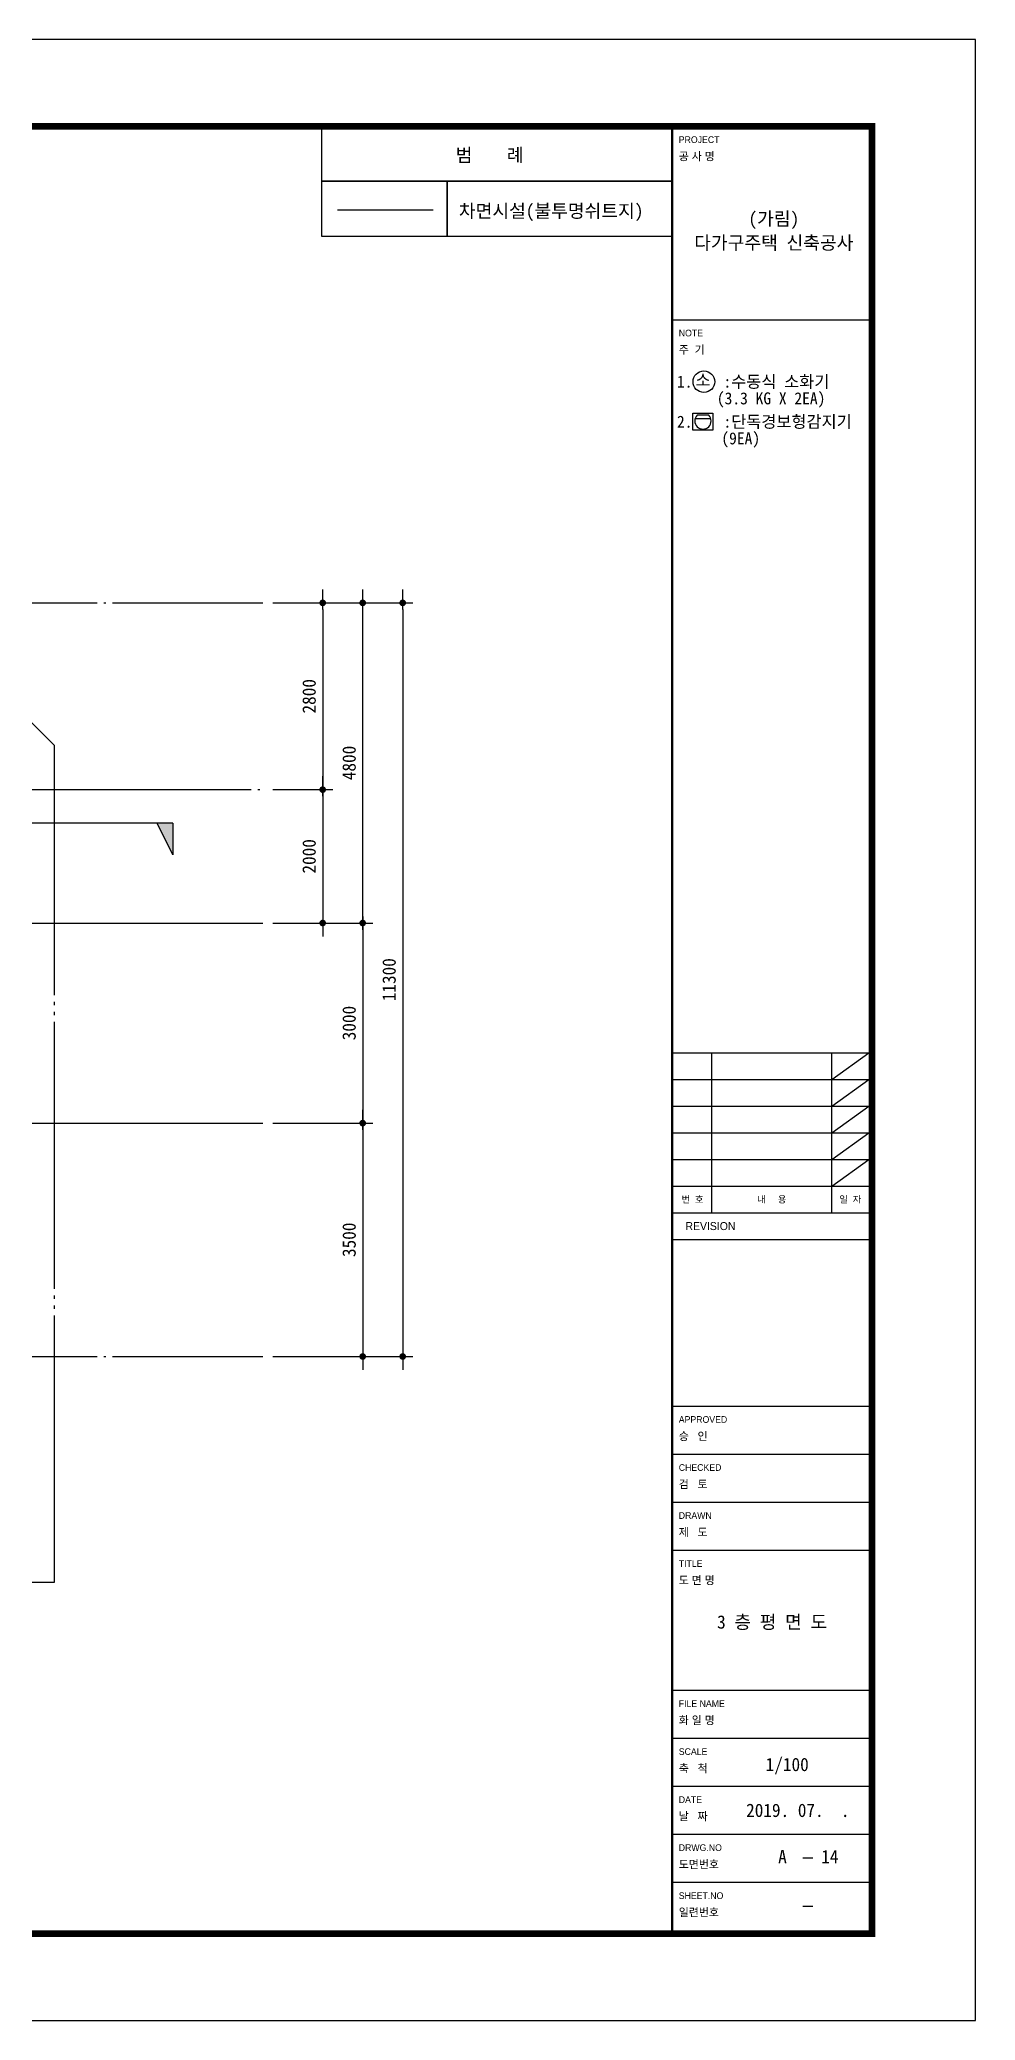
# Model space of a CAD drawing. Header units: millimetres. Extents: x 0 to 42050, y 0 to 29700.
# Drawn here: x 28011 to 42050, y 0 to 29700 of the extents above; entities that cross this region are included whole.
import ezdxf
from ezdxf.enums import TextEntityAlignment as Align

# ---------------------------------------------------------------- set-up
doc = ezdxf.new("R2010")
doc.units = ezdxf.units.MM
doc.header["$LTSCALE"] = 100
for name, pattern in [('CEN', [52.3, 50, -1, 0.3, -1]), ('DIV', [44, 40, -1, 0.5, -1, 0.5, -1]), ('HID', [2, 1, -1]), ('HIDDEN', [2, 1, -1]), ('HIDDEN2', [4.7625, 3.175, -1.5875])]:
    doc.linetypes.add(name, pattern=pattern)
for name, color, linetype in [('2SEC', 2, 'Continuous'), ('CEN', 1, 'CEN'), ('ETC', 6, 'Continuous'), ('LAND', 2, 'DIV'), ('ms_sb-건축한계선', 5, 'HIDDEN'), ('RXANNOT', 6, 'Continuous'), ('RXDIM', 7, 'Continuous'), ('TEXT', 3, 'Continuous'), ('WAL', 3, 'Continuous'), ('감지기', 2, 'Continuous'), ('글씨', 3, 'Continuous')]:
    doc.layers.add(name, color=color, linetype=linetype)
doc.styles.add('굴림체', font='')
doc.styles.add('울릉도L', font='')
doc.styles.get('굴림체').set_extended_font_data('GulimChe')
doc.styles.get('울릉도L').set_extended_font_data('hy울릉도l')
doc.dimstyles.new('NDIM 100', dxfattribs={"dimscale": 100, "dimtxt": 2, "dimasz": 1, "dimexe": 1.5, "dimexo": 1.5, "dimgap": 1, "dimtad": 1, "dimdec": 0, "dimtxsty": '굴림체', "dimblk1": '_RXDOT', "dimblk2": '_RXDOT', "dimsah": 1, "dimcen": 3, "dimclrd": 6, "dimclre": 6, "dimclrt": 3, "dimazin": 3, "dimtfac": 1, "dimtdec": 0, "dimtix": 1, "dimtmove": 2, "dimatfit": 3, "dimldrblk": '_RXDOT'})

# ---------------------------------------------------------------- blocks, each defined once
blk = doc.blocks.new('A$C4838202B')
at = {"color": 3}
for p, q in [((750, 510), (810, 510)), ((750, 234.2), (810, 234.2)), ((750, 184.2), (810, 184.2)), ((750, 141), (810, 141)), ((750, 99), (810, 99))]:
    blk.add_line(p, q, dxfattribs=at)
at = {"color": 4}
for p, q in [((750, 290.2), (810, 290.2)), ((761.9, 242.2), (761.9, 290.2)), ((797.9, 242.2), (797.9, 290.2)), ((797.9, 282.2), (809, 290.2)), ((750, 282.2), (810, 282.2)), ((797.9, 274.2), (809, 282.2)), ((750, 274.2), (810, 274.2)), ((797.9, 266.2), (809, 274.2)), ((750, 266.2), (810, 266.2)), ((797.9, 258.2), (809, 266.2)), ((750, 258.2), (810, 258.2)), ((797.9, 250.2), (809, 258.2)), ((750, 250.2), (810, 250.2)), ((750.35, 242.2), (810, 242.2)), ((750, 169.8), (810, 169.8)), ((750, 155.4), (810, 155.4)), ((750, 84.6), (810, 84.6)), ((750, 70.2), (810, 70.2)), ((750, 55.8), (810, 55.8)), ((792.2, 48.6), (789.2, 48.6)), ((750, 41.4), (810, 41.4)), ((792.2, 34.2), (789.2, 34.2))]:
    blk.add_line(p, q, dxfattribs=at)
at = {"color": 2, "const_width": 2}
blk.add_lwpolyline([(32, 26), (810, 26), (810, 568), (32, 568)], close=True, dxfattribs=at)
at = {"color": 2, "const_width": 0.7}
blk.add_lwpolyline([(750, 568), (750, 26)], dxfattribs=at)
at = {"layer": 'DEFPOINTS'}
blk.add_lwpolyline([(0, 0), (841, 0), (841, 594), (0, 594)], close=True, dxfattribs=at)
at = {"color": 3, "style": '울릉도L'}
for s, height, p in [('PROJECT', 2, (752, 564)), ('NOTE', 2, (752, 506)), ('REVISION', 2.4, (754, 238.2)), ('APPROVED', 2, (752, 180.2)), ('CHECKED', 2, (752, 165.8)), ('DRAWN', 2, (752, 151.4)), ('TITLE', 2, (752, 137)), ('FILE NAME', 2, (752, 95)), ('SCALE', 2, (752, 80.6)), ('DATE', 2, (752, 66.2)), ('DRWG.NO', 2, (752, 51.8)), ('SHEET.NO', 2, (752, 37.4))]:
    blk.add_text(s, height=height, dxfattribs=at).set_placement(p, align=Align.MIDDLE_LEFT)
at = {"color": 6, "style": '울릉도L'}
for s, p in [('공 사 명', (752, 559)), ('주  기', (752, 501)), ('승   인', (752, 175.2)), ('검   토', (752, 160.8)), ('제   도', (752, 146.4)), ('도 면 명', (752, 132)), ('화 일 명', (752, 90)), ('축   척', (752, 75.6)), ('날   짜', (752, 61.2)), ('도면번호', (752, 46.8)), ('일련번호', (752, 32.4))]:
    blk.add_text(s, height=2.4, dxfattribs=at).set_placement(p, align=Align.MIDDLE_LEFT)
for s, p in [('번  호', (756.13, 246.2)), ('내     용', (779.9, 246.2)), ('일  자', (803.45, 246.2))]:
    blk.add_text(s, height=2, dxfattribs=at).set_placement(p, align=Align.MIDDLE_CENTER)
blk = doc.blocks.new('_RXDOT')
at = {"color": 0, "linetype": 'ByBlock'}
blk.add_line((-1, 0), (2, 0), dxfattribs=at)
at = {"color": 0, "linetype": 'ByBlock', "const_width": 0.5}
blk.add_lwpolyline([(-0.25, 0, 1), (0.25, 0, 1)], format="xyb", close=True, dxfattribs=at)
blk = doc.blocks.new('*D43')
at = {"layer": 'DEFPOINTS', "color": 0, "transparency": 16777216}
for p in [(31358, 21254), (31358, 18454), (32258, 18454)]:
    blk.add_point(p, dxfattribs=at)
at = {"layer": 'RXDIM', "color": 6, "lineweight": -2, "transparency": 16777216}
for p, q in [((31508, 21254), (32408, 21254)), ((32258, 21154), (32258, 18554)), ((31508, 18454), (32408, 18454))]:
    blk.add_line(p, q, dxfattribs=at)
at = {"layer": 'RXDIM', "color": 6, "lineweight": -2, "transparency": 16777216, "xscale": 100, "yscale": 100, "zscale": 100}
for p, rotation in [((32258, 21254), 90), ((32258, 18454), 270)]:
    blk.add_blockref('_RXDOT', p, dxfattribs=dict(at, rotation=rotation))
at = {"layer": 'RXDIM', "color": 3, "transparency": 16777216, "insert": (32055, 19854), "char_height": 200, "attachment_point": 5, "rotation": 90, "style": '굴림체'}
blk.add_mtext('\\A1;2800', dxfattribs=at)
blk = doc.blocks.new('*D44')
at = {"layer": 'DEFPOINTS', "color": 0, "transparency": 16777216}
for p in [(31358, 18454), (31358, 16454), (32258, 16454)]:
    blk.add_point(p, dxfattribs=at)
at = {"layer": 'RXDIM', "color": 6, "lineweight": -2, "transparency": 16777216}
for p, q in [((31508, 18454), (32408, 18454)), ((32258, 18354), (32258, 16554)), ((31508, 16454), (32408, 16454))]:
    blk.add_line(p, q, dxfattribs=at)
at = {"layer": 'RXDIM', "color": 6, "lineweight": -2, "transparency": 16777216, "xscale": 100, "yscale": 100, "zscale": 100}
for p, rotation in [((32258, 18454), 90), ((32258, 16454), 270)]:
    blk.add_blockref('_RXDOT', p, dxfattribs=dict(at, rotation=rotation))
at = {"layer": 'RXDIM', "color": 3, "transparency": 16777216, "insert": (32055, 17454), "char_height": 200, "attachment_point": 5, "rotation": 90, "style": '굴림체'}
blk.add_mtext('\\A1;2000', dxfattribs=at)
blk = doc.blocks.new('*D45')
at = {"layer": 'DEFPOINTS', "color": 0, "transparency": 16777216}
for p in [(31358, 16454), (31358, 13454), (32858, 13454)]:
    blk.add_point(p, dxfattribs=at)
at = {"layer": 'RXDIM', "color": 6, "lineweight": -2, "transparency": 16777216}
for p, q in [((31508, 16454), (33008, 16454)), ((32858, 16354), (32858, 13554)), ((31508, 13454), (33008, 13454))]:
    blk.add_line(p, q, dxfattribs=at)
at = {"layer": 'RXDIM', "color": 6, "lineweight": -2, "transparency": 16777216, "xscale": 100, "yscale": 100, "zscale": 100}
for p, rotation in [((32858, 16454), 90), ((32858, 13454), 270)]:
    blk.add_blockref('_RXDOT', p, dxfattribs=dict(at, rotation=rotation))
at = {"layer": 'RXDIM', "color": 3, "transparency": 16777216, "insert": (32655, 14954), "char_height": 200, "attachment_point": 5, "rotation": 90, "style": '굴림체'}
blk.add_mtext('\\A1;3000', dxfattribs=at)
blk = doc.blocks.new('*D46')
at = {"layer": 'DEFPOINTS', "color": 0, "transparency": 16777216}
for p in [(31358, 13454), (31358, 9954), (32858, 9954)]:
    blk.add_point(p, dxfattribs=at)
at = {"layer": 'RXDIM', "color": 6, "lineweight": -2, "transparency": 16777216}
for p, q in [((31508, 13454), (33008, 13454)), ((32858, 13354), (32858, 10054)), ((31508, 9954), (33008, 9954))]:
    blk.add_line(p, q, dxfattribs=at)
at = {"layer": 'RXDIM', "color": 6, "lineweight": -2, "transparency": 16777216, "xscale": 100, "yscale": 100, "zscale": 100}
for p, rotation in [((32858, 13454), 90), ((32858, 9954), 270)]:
    blk.add_blockref('_RXDOT', p, dxfattribs=dict(at, rotation=rotation))
at = {"layer": 'RXDIM', "color": 3, "transparency": 16777216, "insert": (32655, 11704), "char_height": 200, "attachment_point": 5, "rotation": 90, "style": '굴림체'}
blk.add_mtext('\\A1;3500', dxfattribs=at)
blk = doc.blocks.new('*D47')
at = {"layer": 'DEFPOINTS', "color": 0, "transparency": 16777216}
for p in [(31358, 21254), (31358, 9954), (33458, 9954)]:
    blk.add_point(p, dxfattribs=at)
at = {"layer": 'RXDIM', "color": 6, "lineweight": -2, "transparency": 16777216}
for p, q in [((31508, 21254), (33608, 21254)), ((33458, 21154), (33458, 10054)), ((31508, 9954), (33608, 9954))]:
    blk.add_line(p, q, dxfattribs=at)
at = {"layer": 'RXDIM', "color": 6, "lineweight": -2, "transparency": 16777216, "xscale": 100, "yscale": 100, "zscale": 100}
for p, rotation in [((33458, 21254), 90), ((33458, 9954), 270)]:
    blk.add_blockref('_RXDOT', p, dxfattribs=dict(at, rotation=rotation))
at = {"layer": 'RXDIM', "color": 3, "transparency": 16777216, "insert": (33255, 15604), "char_height": 200, "attachment_point": 5, "rotation": 90, "style": '굴림체'}
blk.add_mtext('\\A1;11300', dxfattribs=at)
blk = doc.blocks.new('*D48')
at = {"layer": 'DEFPOINTS', "color": 0, "transparency": 16777216}
for p in [(31358, 21254), (32858, 21254), (31358, 16454)]:
    blk.add_point(p, dxfattribs=at)
at = {"layer": 'RXDIM', "color": 6, "lineweight": -2, "transparency": 16777216}
for p, q in [((31508, 21254), (33008, 21254)), ((32858, 16554), (32858, 21154)), ((31508, 16454), (33008, 16454))]:
    blk.add_line(p, q, dxfattribs=at)
at = {"layer": 'RXDIM', "color": 6, "lineweight": -2, "transparency": 16777216, "xscale": 100, "yscale": 100, "zscale": 100}
for p, rotation in [((32858, 21254), 90), ((32858, 16454), 270)]:
    blk.add_blockref('_RXDOT', p, dxfattribs=dict(at, rotation=rotation))
at = {"layer": 'RXDIM', "color": 3, "transparency": 16777216, "insert": (32655, 18854), "char_height": 200, "attachment_point": 5, "rotation": 90, "style": '굴림체'}
blk.add_mtext('\\A1;4800', dxfattribs=at)
blk = doc.blocks.new('ertkjelrky')
at = {"layer": 'LAND'}
blk.add_lwpolyline([(17000, -3536), (13464, 0), (0, 0), (0, -15436), (0, -16083), (17000, -16083)], close=True, dxfattribs=at)
at = {"layer": 'ms_sb-건축한계선', "linetype": 'HIDDEN2', "ltscale": 0.5}
for points in [[(16000, -16083), (16000, -3950), (13050, -1000), (0, -1000)], [(500, -1000), (500, -15583), (16000, -15583)]]:
    blk.add_lwpolyline(points, dxfattribs=at)
blk = doc.blocks.new('rekjrltert')
at = {"layer": '감지기', "linetype": 'Continuous', "ltscale": 2}
for p, q in [((272, -84), (36, -84)), ((241, -30), (67, -30))]:
    blk.add_line(p, q, dxfattribs=at)
blk.add_lwpolyline([(0, 0), (300, 0), (300, -255), (0, -255)], close=True, dxfattribs=at)
blk.add_arc((154, -117), 122, 135, 45, dxfattribs=at)
blk = doc.blocks.new('단면표시')
at = {"layer": '2SEC', "color": 2}
blk.add_lwpolyline([(54172, 16194), (54062, 16194), (54439, 16571), (54816, 16194), (54706, 16194)], dxfattribs=at)
blk.add_circle((54439, 16194), 267, dxfattribs=at)
for points in [[(54172, 16194), (54062, 16194), (54193, 16296), (54250, 16382)], [(54439, 16460), (54439, 16571), (54337, 16440), (54250, 16382)], [(54439, 16460), (54439, 16571), (54541, 16440), (54627, 16382)], [(54706, 16194), (54816, 16194), (54685, 16296), (54627, 16382)]]:
    blk.add_solid(points, dxfattribs=at)
blk = doc.blocks.new('eksdua')
at = {"layer": '2SEC'}
for points in [[(0, 7165), (-479, 7165), (0, 6930)], [(8500, 7165), (8021, 7165), (8500, 6930)], [(15176, 0), (15176, -479), (14941, 0)]]:
    blk.add_hatch(color=256, dxfattribs=at).paths.add_polyline_path(points)
blk.add_line((15176, 0), (-4587, 0), dxfattribs=at)
for points in [[(0, -12098), (0, 7165), (-479, 7165), (0, 6930)], [(8500, 7165), (8021, 7165), (8500, 6930)], [(8500, 7165), (8500, -12098)], [(15176, 0), (15176, -479), (14941, 0)]]:
    blk.add_lwpolyline(points, dxfattribs=at)
at = {"layer": '2SEC', "yscale": 1.200000000000727}
for p, xscale, zscale, rotation in [((-70233, 19432), -1.200000000004365, 1.199999999999999, 180), ((19432, -77745), 1.200000000000727, 1.200000000000727, 90), ((27932, -77745), 1.200000000000727, 1.200000000000727, 90)]:
    blk.add_blockref('단면표시', p, dxfattribs=dict(at, xscale=xscale, zscale=zscale, rotation=rotation))
at = {"layer": 'RXANNOT', "color": 3, "style": '굴림체'}
for s, p in [('단3', (-4907, 0)), ('단1', (0, -12418)), ('단2', (8500, -12418))]:
    blk.add_text(s, height=200, dxfattribs=at).set_placement(p, align=Align.MIDDLE)

msp = doc.modelspace()

# ---------------------------------------------------------------- linework, layer by layer
msp.add_line((32238, 26751.3), (37500, 26751.3))
for points in [[(37500, 28400), (1600, 28400), (1600, 1300), (37500, 1300)], [(32238, 27575.6), (37500, 27575.6), (37500, 28400), (32238, 28400)], [(32238, 26751.3), (34124.3, 26751.3), (34124.3, 27575.6), (32238, 27575.6)], [(34124.3, 26751.3), (37500, 26751.3), (37500, 27575.6), (34124.3, 27575.6)]]:
    msp.add_lwpolyline(points, close=True)
at = {"color": 10, "linetype": 'HID', "const_width": 20}
msp.add_lwpolyline([(32476, 27146.3), (33918.7, 27146.3)], dxfattribs=at)
at = {"layer": 'CEN'}
for p, q in [((8185.2, 21253.7), (31357.6, 21253.7)), ((26186.7, 18453.7), (31357.6, 18453.7)), ((22016.6, 16453.7), (31357.6, 16453.7)), ((22016.6, 13453.7), (31357.6, 13453.7)), ((8185.2, 9953.7), (31357.6, 9953.7))]:
    msp.add_line(p, q, dxfattribs=at)
at = {"layer": 'ETC'}
msp.add_circle((37976.4, 24571.2), 162.6, dxfattribs=at)

# ---------------------------------------------------------------- block references
at = {"xscale": 50, "yscale": 50, "zscale": 50}
msp.add_blockref('A$C4838202B', (0, 0), dxfattribs=at)
at = {"layer": '2SEC'}
msp.add_blockref('eksdua', (14835.2, 17953.7), dxfattribs=at)
at = {"layer": 'WAL'}
msp.add_blockref('ertkjelrky', (11235.2, 22653.7), dxfattribs=at)
at = {"layer": '감지기'}
msp.add_blockref('rekjrltert', (37808.9, 24098.7), dxfattribs=at)

# ---------------------------------------------------------------- texts
at = {"layer": 'TEXT', "style": '굴림체'}
for s, p in [('(가림)', (39025.6, 27014)), ('다가구주택 신축공사', (39025.6, 26654)), ('3 층 평 면 도', (39000, 5973.8)), ('1/100', (39226.7, 3837.3))]:
    msp.add_text(s, height=200, dxfattribs=at).set_placement(p, align=Align.MIDDLE_CENTER)
msp.add_text('2019. 07.  .', height=200, dxfattribs=at).set_placement((40161.1, 3150), align=Align.MIDDLE_RIGHT)
msp.add_text('A    14', height=200, dxfattribs=at).set_placement((39091, 2355))
at = {"layer": '글씨', "style": '굴림체'}
for s, p in [('범    례', (34253.7, 27870.1)), ('차면시설(불투명쉬트지)', (34301, 27031.4))]:
    msp.add_text(s, height=200, dxfattribs=at).set_placement(p)
for s, p in [('1.    :수동식 소화기', (37572.6, 24571.2)), ('소', (37850.7, 24594.2)), ('(3.3 KG X 2EA)', (38171.1, 24321.2)), ('2.    :단독경보형감지기', (37572.6, 23971.2)), ('(9EA)', (38238.6, 23721.2))]:
    msp.add_text(s, height=180, dxfattribs=at).set_placement(p, align=Align.MIDDLE_LEFT)

# ---------------------------------------------------------------- dimensions: what is measured, and where the dimension line sits
at = {"layer": 'RXDIM'}
for base, p1, p2, picture, middle in [((32257.6, 18453.7), (31357.6, 21253.7), (31357.6, 18453.7), '*D43', (32055.3, 19853.7)), ((33457.6, 9953.7), (31357.6, 21253.7), (31357.6, 9953.7), '*D47', (33254.9, 15603.7)), ((32857.6, 21253.7), (31357.6, 16453.7), (31357.6, 21253.7), '*D48', (32655.1, 18853.7)), ((32257.6, 16453.7), (31357.6, 18453.7), (31357.6, 16453.7), '*D44', (32055.3, 17453.7)), ((32857.6, 13453.7), (31357.6, 16453.7), (31357.6, 13453.7), '*D45', (32655.3, 14953.7)), ((32857.6, 9953.7), (31357.6, 13453.7), (31357.6, 9953.7), '*D46', (32655.3, 11703.7))]:
    dim = msp.add_linear_dim(base=base, p1=p1, p2=p2, angle=90, dimstyle='NDIM 100', dxfattribs=at)
    dim.commit()
    dim.dimension.update_dxf_attribs({"geometry": picture, "text_midpoint": middle})

doc.saveas('drawing.dxf')
